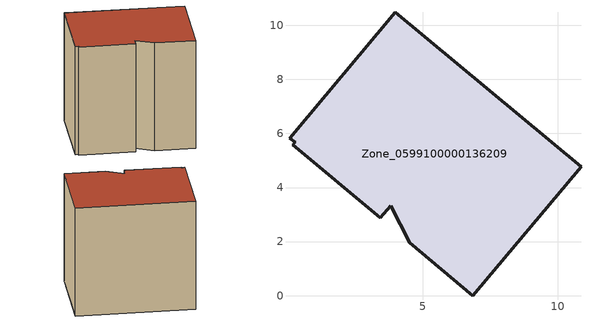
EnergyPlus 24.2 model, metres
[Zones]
Zone_0599100000136209
 floor ground (C_G): 6.85,0 4.52,1.95 3.81,3.32 3.42,2.87 0.19,5.58 0.28,5.68 0.07,5.82 3.99,10.48 10.85,4.76 z0
 wall outside (C_F): 6.85,0 10.85,4.76 3.99,10.48 0.07,5.82 0.28,5.68 0.19,5.58 3.42,2.87 3.81,3.32 4.52,1.95 6.85,0 z0:8.71
 roof outside (C_R): 4.52,1.95 6.85,0 10.85,4.76 3.99,10.48 0.07,5.82 0.28,5.68 0.19,5.58 3.42,2.87 3.81,3.32 z8.71
[BUILDING]
Pand.0599100000136209: North Axis=0; Terrain=City; Loads Convergence Tolerance Value=0.04; Temperature Convergence Tolerance Value=0.4; Solar Distribution=FullExterior; Maximum Number of Warmup Days=25; Minimum Number of Warmup Days=1
[Site:Location]
Rotterdam.The.Hague.AP_ZH_NLD Design_Conditions: Latitude=51.96; Longitude=4.45; Time Zone=1; Elevation=-4.5
[SITE:GROUNDTEMPERATURE:BUILDINGSURFACE]
18, 18, 18, 18, 18, 18, 18, 18, 18, 18, 18, 18
[MATERIAL] Thermal Absorptance=0.9; Solar Absorptance=0.7; Visible Absorptance=0.7
Name | Roughness | Thickness | Conductivity | Density | Specific Heat
G.TC.1946-1964 | MediumSmooth | 0.15 | 1 | 540 | 1210
F.TC.1946-1964 | Rough | 0.3 | 0.857143 | 1920 | 840
R.TC.1946-1964 | MediumRough | 0.2 | 0.235294 | 1500 | 1000
[CONSTRUCTION]
C_G: G.TC.1946-1964
C_F: F.TC.1946-1964
C_R: R.TC.1946-1964
[ZONE]
Zone_0599100000136209: Type=1; Multiplier=1; Ceiling Height=Autocalculate; Volume=Autocalculate; Floor Area=autocalculate; Part of Total Floor Area=Yes
[ZONEINFILTRATION:DESIGNFLOWRATE]
Infil_Zone_0599100000136209: Zone or ZoneList or Space or SpaceList=Zone_0599100000136209; Schedule=AlwaysOn; Design Flow Rate Calculation Method=Flow/Area; Flow Rate per Floor Area=0.003; Constant Term Coefficient=1; Temperature Term Coefficient=0; Velocity Term Coefficient=0; Velocity Squared Term Coefficient=0
[HVACTEMPLATE:ZONE:IDEALLOADSAIRSYSTEM]
Zone_0599100000136209: Maximum Heating Supply Air Temperature=50; Minimum Cooling Supply Air Temperature=13; Maximum Heating Supply Air Humidity Ratio=0.0156; Minimum Cooling Supply Air Humidity Ratio=0.0077; Heating Limit=NoLimit; Cooling Limit=NoLimit; Dehumidification Control Type=ConstantSensibleHeatRatio; Cooling Sensible Heat Ratio=0.7; Dehumidification Setpoint=60; Humidification Control Type=None; Humidification Setpoint=30; Outdoor Air Method=None; Outdoor Air Flow Rate per Person=0.00944; Outdoor Air Flow Rate per Zone Floor Area=0; Outdoor Air Flow Rate per Zone=0; Demand Controlled Ventilation Type=None; Outdoor Air Economizer Type=NoEconomizer; Heat Recovery Type=None; Sensible Heat Recovery Effectiveness=0.7; Latent Heat Recovery Effectiveness=0.65
[ZONECONTROL:THERMOSTAT]
ThermostatControl_Zone_0599100000136209: Zone or ZoneList=Zone_0599100000136209; Control Type Schedule=DualSetpointControlType; Control 1=Thermostat_Zone_0599100000136209; Temperature Difference Between Cutout And Setpoint=0
[THERMOSTATSETPOINT:DUALSETPOINT]
Thermostat_Zone_0599100000136209: Heating Setpoint Temperature Schedule=HeatingSetpoint_Zone_0599100000136209; Cooling Setpoint Temperature Schedule=CoolingSetpoint_Zone_0599100000136209
[SCHEDULE:COMPACT]
HeatingSetpoint_Zone_0599100000136209: Through: 12/31, For: AllDays, Until: 24:00, 21
CoolingSetpoint_Zone_0599100000136209: Through: 12/31, For: AllDays, Until: 24:00, 24
DualSetpointControlType: Through: 12/31, For: AllDays, Until: 24:00, 4
AlwaysOn: Through: 12/31, For: AllDays, Until: 24:00, 1
